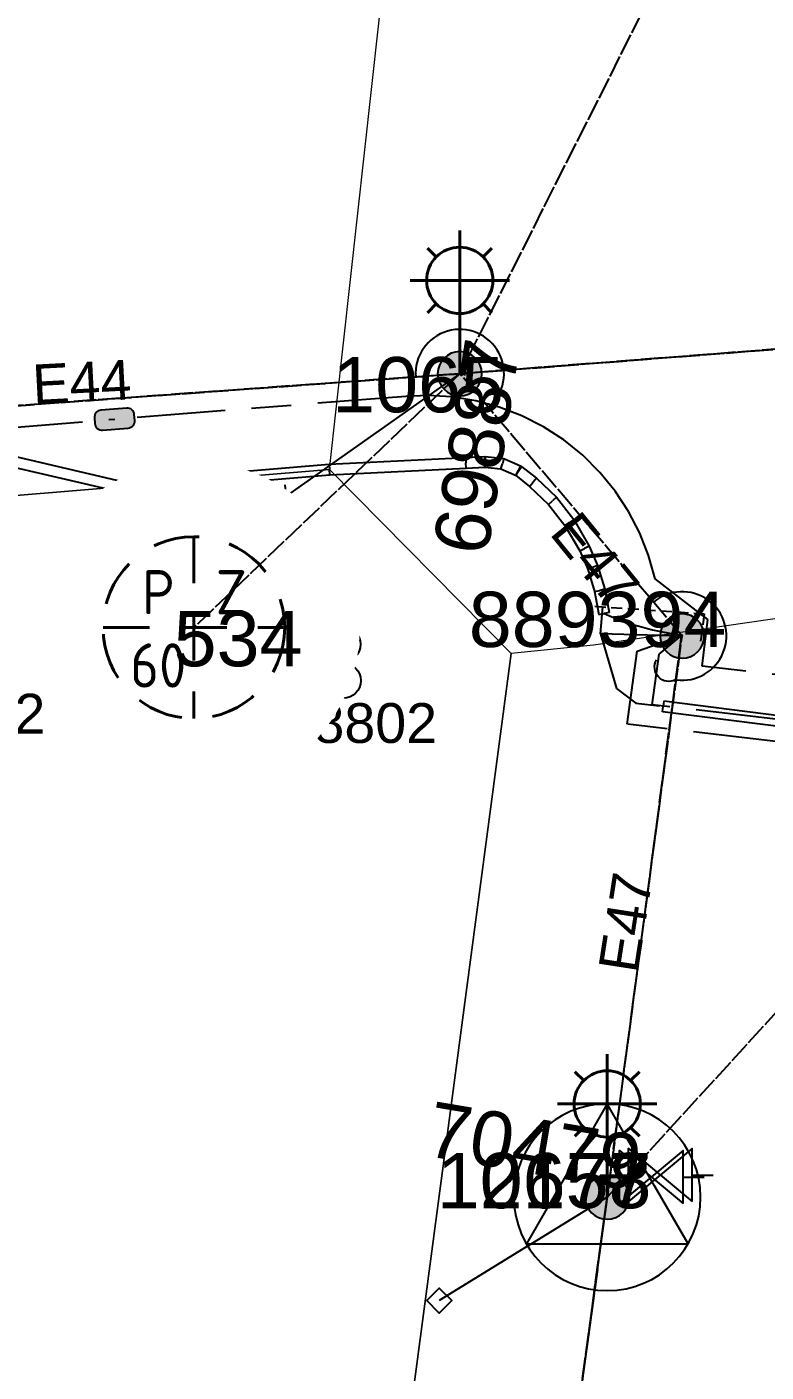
# Model space of a CAD drawing. Header units: metres. Extents: x 307881 to 309377, y 6244646 to 6245709.
# Drawn here: x 308456.1 to 308489.6, y 6245365.6 to 6245426.4 of the extents above; entities that cross this region are included whole.
import ezdxf
from ezdxf.enums import TextEntityAlignment as Align

# ---------------------------------------------------------------- set-up
doc = ezdxf.new("R2010")
doc.units = ezdxf.units.M
for name, pattern in [('Cable Exist OH', [1, 1, 0]), ('Cable Exist UG', [8.2, 4, -1.2, 1.8, -1.2]), ('Dash', [5, 3, -2]), ('DASHED', [0.75, 0.5, -0.25])]:
    doc.linetypes.add(name, pattern=pattern)
doc.layers.get('0').update_dxf_attribs({"color": 6})
for name, color, linetype in [('_User Miscellaneous7', 7, 'Continuous'), ('Duct_SP_EXT', 7, 'Continuous'), ('Equip_HV_EXT', 7, 'Continuous'), ('Equip_LV_EXT', 7, 'Continuous'), ('Equip_SL_EXT', 7, 'Continuous'), ('Equip_SP_SL_EXT', 7, 'Continuous'), ('Mains_HV_EXT', 7, 'Continuous'), ('Mains_LV_EXT', 7, 'Continuous'), ('Mains_SL_EXT', 7, 'Continuous'), ('Services_SP_EXT', 7, 'Continuous'), ('Sub_SP_TR_HV_LV_EXT', 7, 'Continuous'), ('SupportsOH_SP_TR_HV_LV_SL_EXT', 7, 'Continuous'), ('Trench_SP_EXT', 7, 'Continuous')]:
    doc.layers.add(name, color=color, linetype=linetype)
doc.layers.add('Cadastre Buildings_SP_EXT', color=9, linetype='Continuous', lineweight=5)
doc.layers.add('Cadastre Roads_SP_EXT', color=9, linetype='Continuous', lineweight=5)
doc.layers.add('UNKNOWN_FEATURES', color=1, linetype='DASHED', plot=False)
doc.styles.add('iecARIAL', font='arial.ttf', dxfattribs={"height": 2})
doc.styles.add('IESYMBOL1', font='isocp.shx')
doc.styles.add('POLE_LABEL', font='arial.ttf')
doc.styles.add('SLCP_LABEL', font='arial.ttf', dxfattribs={"height": 3.5})
doc.styles.get("Standard").update_dxf_attribs({"font": 'arial.ttf'})

# ---------------------------------------------------------------- blocks, each defined once
blk = doc.blocks.new('SUB_POLE_EXT')
blk.add_wipeout([(0, 4.224), (0.418, 4.203), (0.828, 4.142), (1.208, 4.048), (1.621, 3.901), (1.992, 3.725), (2.348, 3.511), (2.683, 3.262), (2.988, 2.986), (3.281, 2.661), (3.515, 2.342), (3.761, 1.922), (3.902, 1.616), (4.04, 1.232), (4.177, 0.629), (4.224, 0), (4.179, -0.612), (4.065, -1.149), (3.901, -1.619), (3.579, -2.243), (3.223, -2.73), (2.967, -3.007), (2.685, -3.261), (2.362, -3.502), (2.005, -3.718), (1.637, -3.894), (1.253, -4.034), (0.822, -4.143), (0.417, -4.203), (0.001, -4.224), (-0.414, -4.204), (-0.802, -4.147), (-1.206, -4.048), (-1.623, -3.9), (-1.986, -3.728), (-2.35, -3.51), (-2.682, -3.264), (-2.958, -3.015), (-3.233, -2.718), (-3.511, -2.349), (-3.715, -2.01), (-3.907, -1.604), (-4.046, -1.212), (-4.155, -0.759), (-4.222, -0.145), (-4.206, 0.387), (-4.142, 0.829), (-4.03, 1.265), (-3.896, 1.632), (-3.707, 2.025), (-3.499, 2.366), (-3.277, 2.665), (-2.985, 2.989), (-2.676, 3.269), (-2.329, 3.524), (-1.983, 3.729), (-1.631, 3.896), (-1.201, 4.05), (-0.777, 4.152), (-0.395, 4.205)])
blk.add_line((2.159, 0.484), (2.159, 0.484, 0))
blk.add_lwpolyline([(-4.224, 0, 1), (4.224, 0, 1)], format="xyb", close=True)
blk.add_lwpolyline([(2.139, 0.52), (0, 4.224), (-3.658, -2.112), (3.658, -2.112)], close=True)
for tag, height, flags, p in [('ASSET_NUM', 2.5, 8, (2, 2)), ('STREET_CODE', 0.2, 9, (1.5, 0)), ('OPERATING_VOLTAGE', 0.2, 9, (1.5, -0.6)), ('CONSTRUCTED_VOLTAGE', 0.2, 9, (1.5, -0.2)), ('NO_PHASES', 0.2, 9, (1.5, -0.4)), ('OPERATED_BY', 0.2, 9, (1.5, -0.8)), ('ORIENTATION', 0.2, 9, (1.5, -1.2)), ('MAINTAINED_BY', 0.2, 9, (1.5, -1)), ('OWNED_BY', 0.2, 9, (1.5, -1.4)), ('SECONDARY_VOLTAGE', 0.2, 9, (1.5, -1.6)), ('STATE', 0.2, 9, (1.5, -1.8)), ('SUBSTATION_TYPE', 0.2, 9, (1.5, -2)), ('USAGE', 0.2, 9, (1.5, -2.2)), ('LEGEND', 0.2, 9, (1.5, -2.4)), ('STREETNAME', 0.2, 9, (1.5, -2.8)), ('SUBURB', 0.2, 9, (1.5, -3)), ('LOCATION', 0.2, 9, (1.5, -2.6)), ('Z', 0.2, 1, (1.5, -3.4)), ('NOTES', 0.2, 9, (1.5, -3.2))]:
    blk.add_attdef(tag, text='', height=height, dxfattribs=dict(flags=flags)).set_placement(p, align=Align.MIDDLE_LEFT)
blk = doc.blocks.new('DUCT_EXT')
blk.add_circle((0, 0.8), 0.8)
at = {"flags": 1}
blk.add_attdef('Z', (0, 0), '', height=0.2, dxfattribs=at)
at = {"flags": 9}
for tag, p in [('DUCT_CODE', (0, 0)), ('XSECT_TYPE', (0, -0.2)), ('STATE', (0, -0.6)), ('FB_REFERENCE', (0, -0.4)), ('NOTES', (0, -0.8))]:
    blk.add_attdef(tag, text='', height=0.2, dxfattribs=at).set_placement(p, align=Align.MIDDLE_LEFT)
blk = doc.blocks.new('LV_OH_LINKS_DISTFUSE_EXT')
for p, q in [((0, 0), (0.96, 0)), ((3.84, 0), (4.8, 0))]:
    blk.add_line(p, q)
blk.add_lwpolyline([(3.84, -1.2), (3.84, 1.2), (0.96, -1.2), (0.96, 1.2)], close=True)
at = {"flags": 9}
for tag, p in [('ACTUAL_STATUS', (0, 0)), ('OPERATING_VOLTAGE', (0, -0.6)), ('CONSTRUCTED_VOLTAGE', (0, -0.2)), ('NO_PHASES', (0, -0.4)), ('ORIENTATION', (0, -0.8)), ('OWNED_BY', (0, -1)), ('STATE', (0, -1.2)), ('SWITCH_TYPE', (0, -1.4)), ('USAGE', (0, -1.6)), ('NOTES', (0, -1.8))]:
    blk.add_attdef(tag, text='', height=0.2, dxfattribs=at).set_placement(p, align=Align.MIDDLE_LEFT)
at = {"flags": 1}
blk.add_attdef('Z', (0, 0), '', height=0.2, dxfattribs=at)
blk = doc.blocks.new('SL_LANTERN_EXT')
at = {"lineweight": 40}
for p, q in [((0, 1.968), (0, 6.468)), ((-1.459, 5.676), (-1.061, 5.278)), ((1.458, 5.676), (1.06, 5.278)), ((-2.25, 4.218), (2.25, 4.218)), ((-1.459, 2.759), (-1.061, 3.157)), ((1.458, 2.759), (1.06, 3.157)), ((0, 0), (0, 2.721))]:
    blk.add_line(p, q, dxfattribs=at)
blk.add_circle((0, 4.218), 1.5, dxfattribs=at)
at = {"color": 7, "style": 'iecARIAL', "flags": 8}
blk.add_attdef('ASSET_NUM', (1.5, 1.5), '', height=2.5, dxfattribs=at)
for tag, p, height, flags in [('CONSTRUCTED_VOLTAGE', (0.981, -0.653), 0.2, 9), ('CONTROL_TYPE', (0.981, -0.853), 0.2, 9), ('LANTERN_PURPOSE', (0.981, -1.053), 0.2, 9), ('LANTERN_TYPE', (0.981, -1.253), 0.2, 9), ('LNUMBER', (2.181, -3.253), 2.5, 8), ('OPERATING_VOLTAGE', (0.981, -1.653), 0.2, 9), ('ORIENTATION', (0.981, -1.853), 0.2, 9), ('NO_PHASES', (0.981, -1.453), 0.2, 9), ('OWNED_BY', (0.981, -2.053), 0.2, 9), ('STATE', (0.981, -2.253), 0.2, 9), ('USAGE', (0.981, -2.453), 0.2, 9), ('CEXIST', (0.981, -2.653), 0.2, 9), ('CNEW', (0.981, -2.853), 0.2, 9), ('CNUMBER', (0.981, -3.053), 0.2, 9), ('CREMOVE', (0.981, -3.253), 0.2, 9), ('CREPLACE', (0.981, -3.453), 0.2, 9), ('LKINGHEIGHT', (0.981, -3.653), 0.2, 9), ('LBRACKET', (0.981, -3.853), 0.2, 9), ('LBRACKETVOCAB', (0.981, -4.053), 0.2, 9), ('LCATEGORY', (0.981, -4.253), 0.2, 9), ('LCHARGE1', (0.981, -4.453), 0.2, 9), ('LCHARGE1PERCENT', (0.981, -4.653), 0.2, 9), ('LCHARGE2', (0.981, -4.853), 0.2, 9), ('LCHARGE2PERCENT', (0.981, -5.053), 0.2, 9), ('LCHARGE3', (0.981, -5.253), 0.2, 9), ('LCHARGE3PERCENT', (0.981, -5.453), 0.2, 9), ('LEXIST', (0.981, -5.653), 0.2, 9), ('LLAMP', (0.981, -5.853), 0.2, 9), ('LLAMPVOCAB', (0.981, -6.053), 0.2, 9), ('LMAST', (0.981, -6.253), 0.2, 9), ('LMASTVOCAB', (0.981, -6.453), 0.2, 9), ('LNEW', (0.981, -6.653), 0.2, 9), ('LANTNUMBER', (0.981, -6.853), 0.2, 9), ('LOUTREACH', (0.981, -7.253), 0.2, 9), ('LOUTREACHVOCAB', (0.981, -7.453), 0.2, 9), ('LRATECODE', (0.981, -7.653), 0.2, 9), ('LREMOVE', (0.981, -7.853), 0.2, 9), ('LREPLACE', (0.981, -8.053), 0.2, 9), ('LTYPE', (0.981, -8.253), 0.2, 9), ('LTYPEVOCAB', (0.981, -8.453), 0.2, 9), ('LEGEND', (0.981, -8.653), 0.2, 9), ('STREETNAME', (0.981, -9.253), 0.2, 9), ('LOCATION', (0.981, -8.853), 0.2, 9), ('NOTES', (0.981, -9.053), 0.2, 9), ('SUBURB', (0.981, -9.453), 0.2, 1)]:
    blk.add_attdef(tag, p, '', height=height, dxfattribs=dict(flags=flags))
blk = doc.blocks.new('CCP_EXT')
at = {"flags": 9}
for tag, p in [('OWNED_BY', (0, -1)), ('USAGE', (0, -1.2)), ('STATE', (0, -1.8)), ('LEGEND', (0, -1.4)), ('LIFE_SUPPORT', (0, -1.6)), ('NOTES', (0, -2))]:
    blk.add_attdef(tag, text='', height=0.2, dxfattribs=at).set_placement(p, align=Align.MIDDLE_LEFT)
blk.add_wipeout([(0, 0.566), (0.566, 0), (0, -0.566), (-0.566, 0)])
blk.add_lwpolyline([(-0.566, 0), (0, 0.566), (0.566, 0), (0, -0.566), (-0.566, 0)])
at = {"flags": 1}
blk.add_attdef('Z', (0, 0), '', height=0.2, dxfattribs=at)
at = {"flags": 9}
for tag, p in [('CCP_TYPE', (0, 0)), ('OPERATING_VOLTAGE', (0, -0.6)), ('CONSTRUCTED_VOLTAGE', (0, -0.2)), ('NO_PHASES', (0, -0.4)), ('ORIENTATION', (0, -0.8))]:
    blk.add_attdef(tag, text='', height=0.2, dxfattribs=at).set_placement(p, align=Align.MIDDLE_LEFT)
blk = doc.blocks.new('POLE_EXT')
blk.add_hatch(color=256).paths.add_polyline_path([(-1, 0, 1), (1, 0, 1)])
blk.add_lwpolyline([(-1, 0, 1), (1, 0, 1)], format="xyb", close=True)
for tag, height, flags, p in [('pNumber', 2.5, 8, (-17.84, 2.067)), ('OWNED_BY', 0.2, 9, (1.355, -0.4)), ('PARENT', 0.2, 9, (1.355, -0.6)), ('SPECIAL_USE', 0.2, 9, (1.355, -0.8)), ('STATE', 0.2, 9, (1.355, -1)), ('USAGE', 0.2, 9, (1.355, -1.2)), ('cLV', 0.2, 9, (1.355, -1.4)), ('hDepth', 0.2, 9, (1.355, -1.6)), ('hDia', 0.2, 9, (1.355, -1.8)), ('cHV', 0.2, 9, (1.355, -2)), ('LBRACKET', 0.2, 9, (1.355, -2.2)), ('LExisting', 0.2, 9, (1.355, -2.4)), ('LANTNUMBER', 0.2, 9, (1.355, -2.6)), ('LOther', 0.2, 9, (1.355, -2.8)), ('LRemove', 0.2, 9, (1.355, -3)), ('cLinedev', 0.2, 9, (1.355, -3.4)), ('LEGEND', 0.2, 9, (1.355, -3.2)), ('LOCATION', 0.2, 9, (1.355, -3.6)), ('pExisting', 0.2, 9, (1.355, -3.8)), ('PFNUMBER', 0.2, 9, (1.355, -4)), ('NEWPFNUMBER', 0.2, 9, (1.355, -4.2)), ('pFooting', 0.2, 9, (1.355, -4.4)), ('pNew', 0.2, 9, (1.355, -4.6)), ('pRelocate', 0.2, 9, (1.355, -5)), ('pRemove', 0.2, 9, (1.355, -5.2)), ('pReplace', 0.2, 9, (1.355, -5.4)), ('cspan', 0.2, 9, (1.355, -6)), ('pStay', 0.2, 9, (1.355, -5.6)), ('pType', 0.2, 9, (1.355, -5.8)), ('STREETNAME', 0.2, 9, (1.355, -6.2)), ('SUBURB', 0.2, 9, (1.355, -6.4)), ('NOTES', 0.2, 9, (1.355, -6.6)), ('OPERATED_BY', 0.2, 9, (1.355, -7.014)), ('MAINTAINED_BY', 0.2, 9, (1.355, -6.814))]:
    blk.add_attdef(tag, text='', height=height, dxfattribs=dict(flags=flags)).set_placement(p, align=Align.MIDDLE_LEFT)
at = {"style": 'POLE_LABEL'}
for tag, height, flags, p in [('ASSET_NUM', 2.5, 8, (2, 2)), ('STRUCTURE_PLANT_NUMBER', 0.2, 9, (1.355, 0.028)), ('STREET_CODE', 0.2, 9, (1.355, -0.2))]:
    blk.add_attdef(tag, text='', height=height, dxfattribs=dict(at, flags=flags)).set_placement(p, align=Align.MIDDLE_LEFT)
at = {"flags": 1}
blk.add_attdef('Z', (1.355, -7.328), '', height=0.2, dxfattribs=at)
blk = doc.blocks.new('HV_STJ_EXT')
h = blk.add_hatch(color=256)
edge = h.paths.add_edge_path()
edge.add_ellipse((-0.586, 0.131), major_axis=(0.226, 0.226), ratio=1, start_angle=44.99996, end_angle=135)
edge.add_line((-0.906, 0.131), (-0.906, -0.131))
edge.add_ellipse((-0.586, -0.131), major_axis=(0.226, 0.226), ratio=1, start_angle=134.99996, end_angle=225)
edge.add_line((-0.586, -0.451), (0.586, -0.451))
edge.add_ellipse((0.586, -0.131), major_axis=(-0.226, 0.226), ratio=1, start_angle=134.99996, end_angle=225)
edge.add_line((0.906, -0.131), (0.906, 0.131))
edge.add_ellipse((0.586, 0.131), major_axis=(-0.226, 0.226), ratio=1, start_angle=224.99996, end_angle=315)
edge.add_line((0.586, 0.451), (-0.586, 0.451))
blk.add_lwpolyline([(-0.906, 0.131), (-0.906, -0.131, 0.414214), (-0.586, -0.451), (0.586, -0.451, 0.414214), (0.906, -0.131), (0.906, 0.131, 0.414214), (0.586, 0.451), (-0.586, 0.451, 0.414214)], format="xyb", close=True)
for tag, flags, p in [('ORIENTATION', 9, (1.5, 0)), ('USAGE', 9, (1.5, -0.2)), ('LEGEND', 9, (1.5, -0.4)), ('NOTES', 9, (1.5, -0.6)), ('Z', 1, (1.5, -0.8))]:
    blk.add_attdef(tag, text='', height=0.2, dxfattribs=dict(flags=flags)).set_placement(p, align=Align.MIDDLE_LEFT)
blk = doc.blocks.new('CABLE_LARGE_EXT')
h = blk.add_hatch(color=256)
edge = h.paths.add_edge_path()
edge.add_arc((0, 0.55), 0.55, 0, 360)
blk.add_circle((0, 0.55), 0.55)
at = {"flags": 1}
blk.add_attdef('Z', (0, 0), '', height=0.2, dxfattribs=at)
at = {"flags": 9}
for tag, p in [('COND_CODE', (0, 0)), ('XSECT_SIZE', (0, -0.6)), ('STATE', (0, -0.4)), ('FB_REFERENCE', (0, -0.2)), ('NOTES', (0, -0.8))]:
    blk.add_attdef(tag, text='', height=0.2, dxfattribs=at).set_placement(p, align=Align.MIDDLE_LEFT)
blk = doc.blocks.new('SLCP_ZELL_EXT')
blk.add_wipeout([(-0.236, 7.5), (-0.706, 7.47), (-1.174, 7.411), (-1.637, 7.323), (-2.093, 7.206), (-2.542, 7.06), (-2.98, 6.887), (-3.407, 6.686), (-3.82, 6.459), (-4.218, 6.206), (-4.599, 5.929), (-4.962, 5.629), (-5.306, 5.306), (-5.629, 4.962), (-5.929, 4.599), (-6.206, 4.218), (-6.459, 3.82), (-6.686, 3.407), (-6.887, 2.98), (-7.06, 2.542), (-7.206, 2.093), (-7.323, 1.637), (-7.411, 1.174), (-7.47, 0.706), (-7.5, 0.236), (-7.5, -0.236), (-7.47, -0.706), (-7.411, -1.174), (-7.323, -1.637), (-7.206, -2.093), (-7.06, -2.542), (-6.887, -2.98), (-6.686, -3.407), (-6.459, -3.82), (-6.206, -4.218), (-5.929, -4.599), (-5.629, -4.962), (-5.306, -5.306), (-4.962, -5.629), (-4.599, -5.929), (-4.218, -6.206), (-3.82, -6.459), (-3.407, -6.686), (-2.98, -6.887), (-2.542, -7.06), (-2.093, -7.206), (-1.637, -7.323), (-1.174, -7.411), (-0.706, -7.47), (-0.236, -7.5), (0.236, -7.5), (0.706, -7.47), (1.174, -7.411), (1.637, -7.323), (2.093, -7.206), (2.542, -7.06), (2.98, -6.887), (3.407, -6.686), (3.82, -6.459), (4.218, -6.206), (4.599, -5.929), (4.962, -5.629), (5.306, -5.306), (5.629, -4.962), (5.929, -4.599), (6.206, -4.218), (6.459, -3.82), (6.686, -3.407), (6.887, -2.98), (7.06, -2.542), (7.206, -2.093), (7.323, -1.637), (7.411, -1.174), (7.47, -0.706), (7.5, -0.236), (7.5, 0.236), (7.47, 0.706), (7.411, 1.174), (7.323, 1.637), (7.206, 2.093), (7.06, 2.542), (6.887, 2.98), (6.686, 3.407), (6.459, 3.82), (6.206, 4.218), (5.929, 4.599), (5.629, 4.962), (5.306, 5.306), (4.962, 5.629), (4.599, 5.929), (4.218, 6.206), (3.82, 6.459), (3.407, 6.686), (2.98, 6.887), (2.542, 7.06), (2.093, 7.206), (1.637, 7.323), (1.174, 7.411), (0.706, 7.47), (0.236, 7.5)])
at = {"linetype": 'Dash', "lineweight": 40, "ltscale": 0.7}
for p, q in [((0, 4.109), (0, -4.109)), ((-4.109, 0), (4.109, 0))]:
    blk.add_line(p, q, dxfattribs=at)
blk.add_circle((0, 0), 4.109, dxfattribs=at)
at = {"lineweight": 40, "style": 'IESYMBOL1'}
for s, p in [('P', (-1.604, 0)), ('Z', (1.702, 0)), ('60', (-1.612, -3.312))]:
    blk.add_text(s, height=2, dxfattribs=at).set_placement(p, align=Align.BOTTOM_CENTER)
at = {"style": 'SLCP_LABEL'}
for tag, height, flags, p in [('ASSET_NUM', 2.5, 8, (2, 2)), ('STREET_CODE', 0.2, 9, (0, -0.2))]:
    blk.add_attdef(tag, text='', height=height, dxfattribs=dict(at, flags=flags)).set_placement(p, align=Align.MIDDLE_LEFT)
at = {"flags": 1}
blk.add_attdef('Z', (0, 0), '', height=0.2, dxfattribs=at)
at = {"flags": 9}
for tag, p in [('CONSTRUCTED_VOLTAGE', (0, -0.4)), ('CONTROL_TYPE', (0, -0.6)), ('OPERATING_VOLTAGE', (0, -1)), ('ORIENTATION', (0, -1.2)), ('NO_PHASES', (0, -0.8)), ('OWNED_BY', (0, -1.4)), ('USAGE', (0, -1.6)), ('LOCATION', (0, -1.8)), ('STATE', (0, -2)), ('NOTES', (0, -2.2))]:
    blk.add_attdef(tag, text='', height=0.2, dxfattribs=at).set_placement(p, align=Align.MIDDLE_LEFT)

msp = doc.modelspace()

# ---------------------------------------------------------------- linework, layer by layer
at = {"layer": '_User Miscellaneous7'}
msp.add_lwpolyline([(308468.078, 6245400.223), (308468.078, 6245402.961), (308467.795, 6245405.689)], dxfattribs=at)
at = {"layer": 'Duct_SP_EXT'}
for p, q in [((308454.762, 6245407.163), (308460.426, 6245405.848)), ((308469.794, 6245406.628), (308475.966, 6245406.931)), ((308475.966, 6245406.931), (308476.832, 6245406.972)), ((308475.966, 6245406.931), (308475.977, 6245406.691)), ((308476.832, 6245406.972), (308476.851, 6245406.973)), ((308476.832, 6245406.972), (308476.844, 6245406.732)), ((308476.836, 6245406.492), (308476.844, 6245406.732)), ((308476.851, 6245406.973), (308476.844, 6245406.732)), ((308476.855, 6245406.493), (308476.844, 6245406.732)), ((308476.851, 6245406.973), (308477.689, 6245406.882)), ((308477.689, 6245406.882), (308477.626, 6245406.647)), ((308477.689, 6245406.882), (308478.442, 6245406.546)), ((308454.726, 6245406.678), (308460.391, 6245405.364)), ((308460.391, 6245405.364), (308469.826, 6245406.149)), ((308460.426, 6245405.848), (308469.794, 6245406.628)), ((308469.794, 6245406.628), (308469.81, 6245406.388)), ((308469.826, 6245406.149), (308469.81, 6245406.388)), ((308469.826, 6245406.149), (308475.989, 6245406.451)), ((308475.989, 6245406.451), (308475.977, 6245406.691)), ((308475.989, 6245406.451), (308476.855, 6245406.493)), ((308476.855, 6245406.493), (308476.836, 6245406.492)), ((308476.836, 6245406.492), (308477.562, 6245406.413)), ((308477.562, 6245406.413), (308477.626, 6245406.647)), ((308477.562, 6245406.413), (308478.246, 6245406.108)), ((308478.221, 6245406.121), (308478.361, 6245406.316)), ((308478.229, 6245406.116), (308478.221, 6245406.121)), ((308478.221, 6245406.121), (308478.86, 6245405.622)), ((308478.229, 6245406.116), (308478.344, 6245406.327)), ((308478.246, 6245406.108), (308478.229, 6245406.116)), ((308478.246, 6245406.108), (308478.344, 6245406.327)), ((308478.442, 6245406.546), (308478.344, 6245406.327)), ((308478.459, 6245406.539), (308478.344, 6245406.327)), ((308478.5, 6245406.512), (308478.361, 6245406.316)), ((308478.442, 6245406.546), (308478.459, 6245406.539)), ((308478.459, 6245406.539), (308478.5, 6245406.512)), ((308478.5, 6245406.512), (308479.174, 6245405.986)), ((308460.391, 6245405.364), (308460.409, 6245405.606)), ((308460.426, 6245405.848), (308460.409, 6245405.606)), ((308478.86, 6245405.622), (308479.017, 6245405.804)), ((308478.86, 6245405.622), (308479.718, 6245404.804)), ((308479.174, 6245405.986), (308479.017, 6245405.804)), ((308479.174, 6245405.986), (308480.075, 6245405.127)), ((308479.718, 6245404.804), (308479.897, 6245404.966)), ((308480.075, 6245405.127), (308479.897, 6245404.966)), ((308480.075, 6245405.127), (308480.855, 6245404.126)), ((308479.718, 6245404.804), (308480.457, 6245403.857)), ((308480.457, 6245403.857), (308480.656, 6245403.991)), ((308480.457, 6245403.857), (308481.13, 6245402.705)), ((308480.855, 6245404.126), (308480.656, 6245403.991)), ((308480.855, 6245404.126), (308481.559, 6245402.921)), ((308481.13, 6245402.705), (308481.345, 6245402.813)), ((308481.13, 6245402.705), (308481.486, 6245401.876)), ((308481.559, 6245402.921), (308481.345, 6245402.813)), ((308481.559, 6245402.921), (308481.937, 6245402.042)), ((308481.486, 6245401.876), (308481.711, 6245401.959)), ((308481.486, 6245401.876), (308481.8, 6245400.862)), ((308481.937, 6245402.042), (308481.711, 6245401.959)), ((308481.937, 6245402.042), (308482.266, 6245400.978)), ((308481.8, 6245400.862), (308482.033, 6245400.92)), ((308481.8, 6245400.862), (308481.993, 6245399.829)), ((308482.266, 6245400.978), (308482.033, 6245400.92)), ((308482.266, 6245400.978), (308482.465, 6245399.917)), ((308481.993, 6245399.829), (308482.229, 6245399.873)), ((308482.465, 6245399.917), (308482.229, 6245399.873)), ((308484.932, 6245395.908), (308484.902, 6245395.67)), ((308498.408, 6245394.189), (308484.932, 6245395.908)), ((308484.872, 6245395.432), (308484.902, 6245395.67)), ((308498.347, 6245393.713), (308484.872, 6245395.432))]:
    msp.add_line(p, q, dxfattribs=at)
at = {"layer": 'Mains_HV_EXT', "linetype": 'Cable Exist UG'}
msp.add_lwpolyline([(308518.275, 6245399.664), (308517.842, 6245406.357), (308517.842, 6245406.357), (308511.071, 6245405.782), (308505.572, 6245405.415), (308500.621, 6245400.759), (308499.257, 6245399.451), (308498.513, 6245394.106), (308484.406, 6245395.74), (308484.406, 6245395.74), (308484.719, 6245398.035), (308485.72, 6245398.859)], dxfattribs=at)
at = {"layer": 'Mains_HV_EXT', "linetype": 'Continuous'}
msp.add_lwpolyline([(308485.457, 6245396.871, -0.753939), (308484.606, 6245397.781)], format="xyb", dxfattribs=at)
at = {"layer": 'Mains_LV_EXT', "linetype": 'Cable Exist OH'}
for points in [[(308475.698, 6245410.717), (308535.338, 6245415.337)], [(308475.698, 6245410.717), (308440.107, 6245408.146)], [(308485.759, 6245398.854), (308475.698, 6245410.717)]]:
    msp.add_lwpolyline(points, dxfattribs=at)
at = {"layer": 'Mains_LV_EXT', "linetype": 'Continuous'}
for points in [[(308476.993, 6245409.191, 1.630832), (308473.704, 6245410.573)], [(308485.493, 6245396.872, 1.540821), (308484.464, 6245400.38)]]:
    msp.add_lwpolyline(points, format="xyb", dxfattribs=at)
at = {"layer": 'Mains_LV_EXT', "linetype": 'Cable Exist UG'}
msp.add_lwpolyline([(308499.372, 6245392.986), (308498.398, 6245393.113), (308498.398, 6245393.113), (308483.278, 6245394.864), (308483.728, 6245398.169), (308485.795, 6245398.895)], dxfattribs=at)
at = {"layer": 'Mains_SL_EXT', "linetype": 'Cable Exist OH'}
for points in [[(308489.372, 6245437.821), (308475.698, 6245410.717)], [(308535.338, 6245415.337), (308475.698, 6245410.717)], [(308440.107, 6245408.146), (308475.698, 6245410.717)]]:
    msp.add_lwpolyline(points, dxfattribs=at)
at = {"layer": 'Trench_SP_EXT', "linetype": 'Cable Exist UG'}
for points in [[(308482.062, 6245398.956), (308482.171, 6245400.173)], [(308485.759, 6245398.854), (308482.062, 6245398.956), (308482.062, 6245398.956), (308482.789, 6245396.483), (308483.666, 6245395.819), (308484.74, 6245395.691)]]:
    msp.add_lwpolyline(points, dxfattribs=at)
msp.add_lwpolyline([(308482.229, 6245399.873, 0.07652), (308485.795, 6245398.895)], format="xyb", dxfattribs=at)
at = {"layer": 'UNKNOWN_FEATURES'}
for points in [[(308481.803, 6245400.198), (308486.759, 6245399.86)], [(308486.759, 6245399.86), (308486.59, 6245398.598)]]:
    msp.add_lwpolyline(points, dxfattribs=at)

# ---------------------------------------------------------------- block references
at = {"layer": '_User Miscellaneous7', "rotation": 269.9999999999998}
for name, p in [('DUCT_EXT', (308466.437, 6245399.234)), ('DUCT_EXT', (308468.05, 6245399.236)), ('DUCT_EXT', (308469.615, 6245398.48)), ('DUCT_EXT', (308466.426, 6245397.596)), ('DUCT_EXT', (308468.055, 6245397.601)), ('DUCT_EXT', (308469.622, 6245396.838)), ('DUCT_EXT', (308466.423, 6245395.962)), ('CABLE_LARGE_EXT', (308466.423, 6245395.962)), ('DUCT_EXT', (308468.047, 6245395.966))]:
    msp.add_blockref(name, p, dxfattribs=at)
at = {"layer": 'Equip_HV_EXT', "rotation": 4.514250727628679}
msp.add_blockref('HV_STJ_EXT', (308460.082, 6245408.664), dxfattribs=at)
at = {"layer": 'Equip_SP_SL_EXT'}
ref = msp.add_blockref('SL_LANTERN_EXT', (308475.698, 6245410.717), dxfattribs=at)
ref.add_attrib('ASSET_NUM', '69887', dxfattribs={"layer": '0', "height": 2.5, "rotation": 81.16786, "style": 'iecARIAL'}).set_placement((308477.198, 6245412.217), align=Align.MIDDLE_RIGHT)
at = {"layer": 'Services_SP_EXT'}
msp.add_blockref('CCP_EXT', (308465.05, 6245403.201), dxfattribs=at)
at = {"layer": 'Sub_SP_TR_HV_LV_EXT'}
ref = msp.add_blockref('SUB_POLE_EXT', (308482.369, 6245373.477), dxfattribs=at)
ref.add_attrib('ASSET_NUM', '10657', dxfattribs={"layer": '0', "height": 2.5}).set_placement((308484.369, 6245374.227), align=Align.MIDDLE_RIGHT)
at = {"layer": 'SupportsOH_SP_TR_HV_LV_SL_EXT'}
ref = msp.add_blockref('POLE_EXT', (308475.698, 6245410.717), dxfattribs=at)
ref.add_attrib('ASSET_NUM', '1065', dxfattribs={"layer": '0', "height": 2.5, "rotation": 359.96174, "style": 'POLE_LABEL'}).set_placement((308477.698, 6245411.467), align=Align.TOP_RIGHT)
ref = msp.add_blockref('POLE_EXT', (308485.759, 6245398.854), dxfattribs=at)
ref.add_attrib('ASSET_NUM', '889394', dxfattribs={"layer": '0', "height": 2.5, "rotation": 359.9786, "style": 'POLE_LABEL'}).set_placement((308487.759, 6245399.604), align=Align.MIDDLE_RIGHT)

# ---------------------------------------------------------------- texts
at = {"layer": '_User Miscellaneous7'}
for s, rotation, p in [('E44', 3.01565, (308456.41, 6245409.323)), ('E47', 309.16225, (308479.714, 6245403.492)), ('E47', 81.15745, (308483.742, 6245383.555))]:
    msp.add_text(s, height=1.8, rotation=rotation, dxfattribs=at).set_placement(p)
for s, p in [('U72', (308464.67, 6245396.538)), ('B', (308464.849, 6245394.945)), ('D', (308468.264, 6245395.011)), ('388802', (308448.56, 6245394.443)), ('388802', (308466.283, 6245394.02))]:
    msp.add_text(s, height=1.8, dxfattribs=at).set_placement(p)

# ---------------------------------------------------------------- next in the draw order: linework, layer by layer
at = {"layer": 'Mains_HV_EXT', "linetype": 'Cable Exist OH'}
msp.add_lwpolyline([(308485.72, 6245398.859), (308482.369, 6245373.477)], dxfattribs=at)
at = {"layer": 'Mains_LV_EXT', "linetype": 'Cable Exist OH'}
for points in [[(308482.369, 6245373.477), (308485.759, 6245398.854)], [(308476.939, 6245333.667), (308482.369, 6245373.477)]]:
    msp.add_lwpolyline(points, dxfattribs=at)
at = {"layer": 'Mains_SL_EXT', "linetype": 'Cable Exist OH'}
for points in [[(308496.849, 6245389.317), (308482.369, 6245373.477)], [(308482.369, 6245373.477), (308476.939, 6245333.667)]]:
    msp.add_lwpolyline(points, dxfattribs=at)

# ---------------------------------------------------------------- next in the draw order: block references
at = {"layer": 'Equip_LV_EXT'}
for p in [(308481.962, 6245374.391), (308482.369, 6245374.477)]:
    msp.add_blockref('LV_OH_LINKS_DISTFUSE_EXT', p, dxfattribs=at)
at = {"layer": 'Equip_SP_SL_EXT'}
ref = msp.add_blockref('SL_LANTERN_EXT', (308482.369, 6245373.477), dxfattribs=at)
ref.add_attrib('ASSET_NUM', '70479', dxfattribs={"layer": '0', "height": 2.5, "rotation": 350.41524, "style": 'iecARIAL'}).set_placement((308483.869, 6245374.977), align=Align.MIDDLE_RIGHT)
at = {"layer": 'Services_SP_EXT'}
for p in [(308465.05, 6245403.201), (308474.773, 6245368.799)]:
    msp.add_blockref('CCP_EXT', p, dxfattribs=at)
at = {"layer": 'SupportsOH_SP_TR_HV_LV_SL_EXT'}
ref = msp.add_blockref('POLE_EXT', (308482.369, 6245373.477), dxfattribs=at)
ref.add_attrib('ASSET_NUM', '2178', dxfattribs={"layer": '0', "height": 2.5, "rotation": 359.96786, "style": 'POLE_LABEL'}).set_placement((308484.369, 6245374.227), align=Align.MIDDLE_RIGHT)

# ---------------------------------------------------------------- next in the draw order: linework, layer by layer
at = {"layer": 'Cadastre Roads_SP_EXT', "linetype": 'Continuous'}
msp.add_lwpolyline([(308423.349, 6245402.516), (308438.098, 6245403.743), (308454.886, 6245405.146), (308469.81, 6245406.388), (308472.659, 6245432.174), (308411.861, 6245427.647), (308415.051, 6245401.815), (308423.349, 6245402.516)], close=True, dxfattribs=at)
at = {"layer": 'Services_SP_EXT'}
msp.add_lwpolyline([(308465.05, 6245403.201), (308475.698, 6245410.717)], dxfattribs=at)

# ---------------------------------------------------------------- next in the draw order: block references
msp.add_blockref('CCP_EXT', (308474.773, 6245368.799), dxfattribs=at)

# ---------------------------------------------------------------- next in the draw order: linework, layer by layer
at = {"layer": 'Cadastre Buildings_SP_EXT', "linetype": 'Continuous'}
msp.add_lwpolyline([(308470.751, 6245343.337), (308478.031, 6245398.057), (308478.031, 6245398.057), (308469.81, 6245406.388), (308454.886, 6245405.146)], dxfattribs=at)
at = {"layer": 'Cadastre Roads_SP_EXT', "linetype": 'Continuous'}
msp.add_lwpolyline([(308486.52, 6245281.977), (308488.981, 6245300.369), (308491.382, 6245318.27), (308493.487, 6245333.964), (308495.583, 6245349.61), (308497.984, 6245367.545), (308500.133, 6245383.603), (308502.527, 6245401.469), (308493.886, 6245400.209), (308481.747, 6245398.439), (308478.031, 6245398.057), (308470.751, 6245343.337), (308474.168, 6245342.865), (308471.752, 6245325.116), (308469.383, 6245307.603), (308467.111, 6245289.585), (308464.358, 6245269.293), (308461.898, 6245251.225), (308473.652, 6245249.748), (308482.056, 6245248.692), (308486.52, 6245281.977)], close=True, dxfattribs=at)
at = {"layer": 'Mains_HV_EXT', "linetype": 'Cable Exist OH'}
msp.add_lwpolyline([(308471.054, 6245289.104), (308471.065, 6245289.185), (308482.369, 6245373.477)], dxfattribs=at)
at = {"layer": 'Services_SP_EXT'}
msp.add_lwpolyline([(308482.369, 6245373.477), (308474.773, 6245368.799)], dxfattribs=at)

# ---------------------------------------------------------------- next in the draw order: block references
at = {"layer": 'Equip_SL_EXT'}
ref = msp.add_blockref('SLCP_ZELL_EXT', (308463.669, 6245399.236), dxfattribs=at)
ref.add_attrib('ASSET_NUM', '534', dxfattribs={"layer": '0', "height": 2.5, "style": 'SLCP_LABEL'}).set_placement((308465.669, 6245399.986), align=Align.TOP_CENTER)

# ---------------------------------------------------------------- next in the draw order: linework, layer by layer
at = {"layer": 'Mains_HV_EXT', "linetype": 'Cable Exist UG'}
for points in [[(308496.792, 6245396.319), (308486.663, 6245397.492), (308486.919, 6245399.598), (308484.534, 6245401.434), (308484.534, 6245401.434), (308484.241, 6245402.493), (308483.841, 6245403.511), (308483.339, 6245404.486), (308482.735, 6245405.406), (308482.04, 6245406.256), (308481.263, 6245407.029), (308480.409, 6245407.719), (308479.489, 6245408.315), (308478.51, 6245408.814), (308477.487, 6245409.208), (308476.425, 6245409.496), (308475.341, 6245409.669), (308474.25, 6245409.732), (308473.261, 6245409.687), (308460.006, 6245408.658)], [(308425.16, 6245398.232), (308424.736, 6245405.85), (308424.736, 6245405.85), (308437.85, 6245406.871), (308454.641, 6245408.216), (308460.088, 6245408.665)]]:
    msp.add_lwpolyline(points, dxfattribs=at)
at = {"layer": 'Mains_SL_EXT', "linetype": 'Cable Exist OH'}
msp.add_lwpolyline([(308475.698, 6245410.717), (308463.669, 6245399.236)], dxfattribs=at)

doc.saveas('drawing.dxf')
